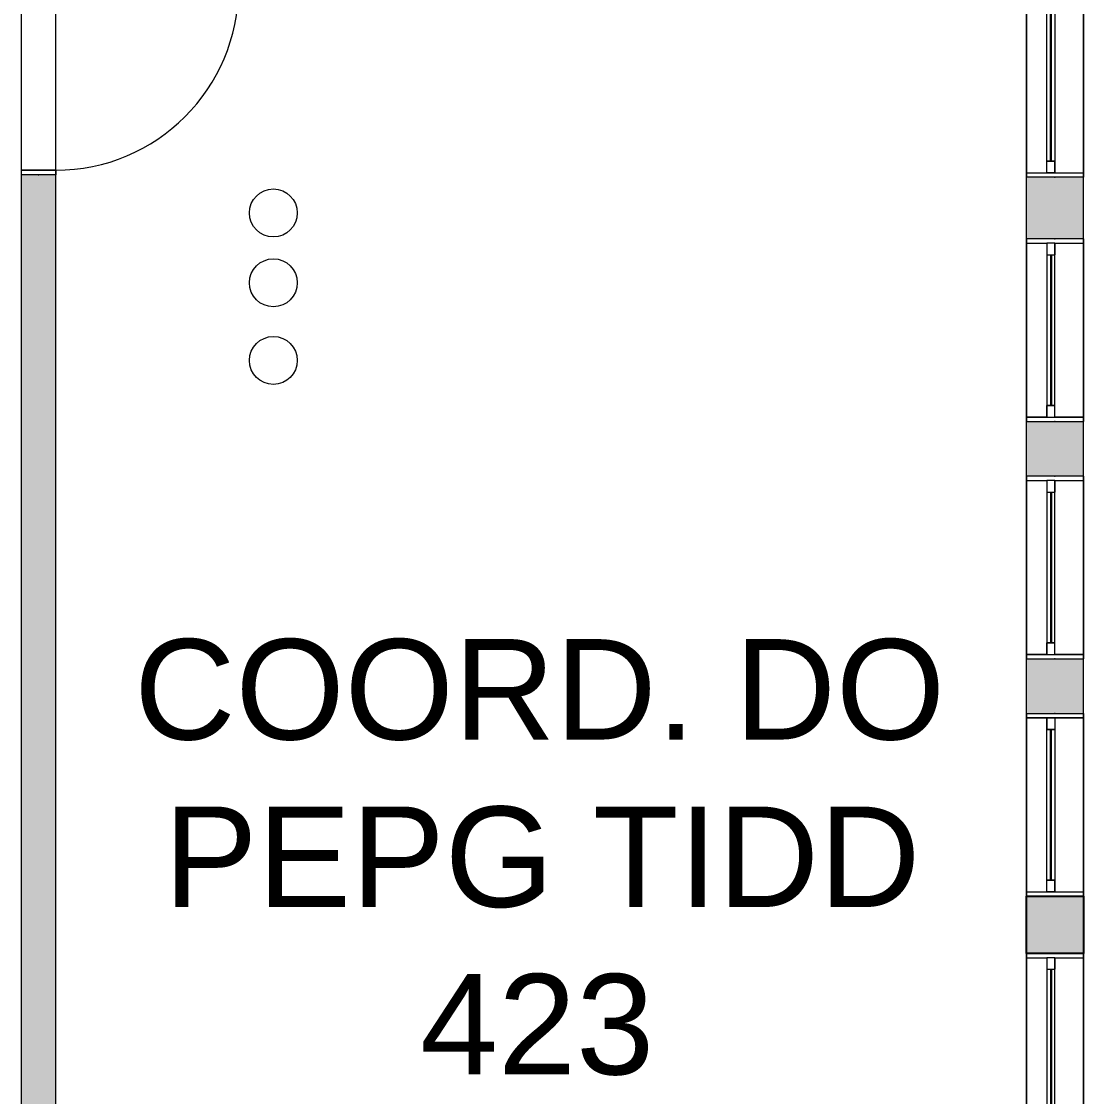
# Model space of a CAD drawing. Header units: metres. Extents: x 512 to 829, y -209 to 245.
# Drawn here: x 771.193 to 775.843, y -94.926 to -90.218 of the extents above; entities that cross this region are included whole.
import ezdxf

# ---------------------------------------------------------------- set-up
doc = ezdxf.new("R2010")
doc.units = ezdxf.units.M
doc.header["$LTSCALE"] = 0.508
doc.set_wipeout_variables(frame=1)
doc.header["$PDSIZE"] = -2
for name, color, linetype, lineweight in [('AMB-NOVOS', 10, 'Continuous', 15), ('COVID-ADESIVO MESA A', 20, 'Continuous', 5), ('None', 7, 'Continuous', 5), ('NãoImprimir', 7, 'Continuous', 5), ('Peitoris', 2, 'Continuous', 5), ('Telhado-Princ', 7, 'Continuous', 5)]:
    doc.layers.add(name, color=color, linetype=linetype, lineweight=lineweight)

# ---------------------------------------------------------------- blocks, each defined once
blk = doc.blocks.new('Grupo-2016')
at = {"color": 7, "linetype": 'Continuous', "lineweight": 5}
for points in [[(-0.4, 0.125), (-0.38095, 0.125), (-0.38095, -0.125), (-0.4, -0.125)], [(0.38095, 0.125), (0.4, 0.125), (0.4, -0.125), (0.38095, -0.125)]]:
    blk.add_wipeout(points, dxfattribs=at).dxf.layer = 'None'
at = {"layer": 'None', "color": 7, "linetype": 'Continuous', "lineweight": 5}
for points in [[(-0.4, 0.125), (-0.38095, 0.125), (-0.38095, -0.125), (-0.4, -0.125)], [(0.38095, 0.125), (0.4, 0.125), (0.4, -0.125), (0.38095, -0.125)]]:
    blk.add_lwpolyline(points, close=True, dxfattribs=at)
blk = doc.blocks.new('Grupo-2017')
at = {"layer": 'None', "color": 7}
blk.add_blockref('Grupo-2016', (0, 0), dxfattribs=at)
at = {"layer": 'None', "color": 7, "linetype": 'Continuous', "lineweight": 5}
for p, q in [((-0.4, 0.125), (-0.38095, 0.125)), ((-0.38095, 0.125), (-0.38095, -0.125)), ((0.4, 0.125), (0.38095, 0.125)), ((0.38095, 0.125), (0.38095, -0.125)), ((-0.4, -0.125), (-0.38095, -0.125)), ((0.4, -0.125), (0.38095, -0.125))]:
    blk.add_line(p, q, dxfattribs=at)
blk = doc.blocks.new('Grupo-2018')
at = {"layer": 'None', "color": 7, "linetype": 'Continuous', "lineweight": 5}
for p, q in [((-0.38095, 0.034925), (-0.38095, 0)), ((0.38095, 0.034925), (0.38095, 0))]:
    blk.add_line(p, q, dxfattribs=at)
blk = doc.blocks.new('Grupo-2019')
at = {"color": 7, "linetype": 'Continuous', "lineweight": 5}
for points in [[(-0.38095, 0.034925), (-0.33015, 0.034925), (-0.33015, 0), (-0.38095, 0)], [(0.33015, 0.034925), (0.38095, 0.034925), (0.38095, 0), (0.33015, 0)]]:
    blk.add_wipeout(points, dxfattribs=at).dxf.layer = 'None'
at = {"layer": 'None', "color": 7, "linetype": 'Continuous', "lineweight": 5}
for points in [[(-0.38095, 0.034925), (-0.33015, 0.034925), (-0.33015, 0), (-0.38095, 0)], [(0.33015, 0.034925), (0.38095, 0.034925), (0.38095, 0), (0.33015, 0)]]:
    blk.add_lwpolyline(points, close=True, dxfattribs=at)
blk = doc.blocks.new('Grupo-2020')
at = {"layer": 'None', "color": 7}
blk.add_blockref('Grupo-2018', (0, 0), dxfattribs=at)
at = {"color": 7, "linetype": 'Continuous', "lineweight": 5}
blk.add_wipeout([(-0.33015, 0.034925), (0.33015, 0.034925), (0.33015, 0), (-0.33015, 0)], dxfattribs=at).dxf.layer = 'None'
at = {"layer": 'None', "color": 7, "linetype": 'Continuous', "lineweight": 5}
blk.add_lwpolyline([(-0.33015, 0.034925), (0.33015, 0.034925), (0.33015, 0), (-0.33015, 0)], close=True, dxfattribs=at)
at = {"layer": 'None', "color": 7}
blk.add_blockref('Grupo-2019', (0, 0), dxfattribs=at)
at = {"layer": 'None', "color": 7, "linetype": 'Continuous', "lineweight": 5}
for p, q in [((-0.38095, 0.034925), (-0.33015, 0.034925)), ((-0.38095, 0), (-0.33015, 0)), ((-0.33015, 0.034925), (-0.33015, 0)), ((0.38095, 0.034925), (0.33015, 0.034925)), ((0.33015, 0.034925), (0.33015, 0)), ((0.38095, 0), (0.33015, 0))]:
    blk.add_line(p, q, dxfattribs=at)
blk = doc.blocks.new('Grupo-2021')
at = {"color": 7, "linetype": 'Continuous', "lineweight": 9}
blk.add_wipeout([(-0.3301, 0.0181), (0.3301, 0.0181), (0.3301, 0.0168), (-0.3301, 0.0168)], dxfattribs=at).dxf.layer = 'None'
blk = doc.blocks.new('Grupo-2022')
at = {"layer": 'None', "color": 7}
blk.add_blockref('Grupo-2021', (0, 0), dxfattribs=at)
at = {"layer": 'None', "color": 7, "linetype": 'Continuous', "lineweight": 25}
for p, q in [((-0.3301, 0.0181), (0.3301, 0.0181)), ((-0.3301, 0.0168), (0.3301, 0.0168))]:
    blk.add_line(p, q, dxfattribs=at)
blk = doc.blocks.new('Grupo-2023')
at = {"layer": 'None', "color": 7, "linetype": 'Continuous', "lineweight": 20}
for p, q in [((0.4, 0.125), (-0.4, 0.125)), ((0.4, -0.125), (-0.4, -0.125))]:
    blk.add_line(p, q, dxfattribs=at)
blk = doc.blocks.new('Window (2D)-181')
at = {"color": 7, "linetype": 'Continuous', "lineweight": 5}
blk.add_wipeout([(-0.4, 0.125), (0.4, 0.125), (0.4, -0.125), (-0.4, -0.125)], dxfattribs=at).dxf.layer = 'None'
at = {"layer": 'None', "color": 7}
blk.add_blockref('Grupo-2017', (0, 0), dxfattribs=at)
at = {"layer": 'None', "color": 7, "linetype": 'Continuous', "lineweight": 5}
for p, q in [((-0.4, 0.125), (0.4, 0.125)), ((-0.4, -0.125), (0.4, -0.125))]:
    blk.add_line(p, q, dxfattribs=at)
at = {"layer": 'NãoImprimir', "linetype": 'Continuous'}
for p in [(-0.4, 0), (0.4, 0)]:
    blk.add_point(p, dxfattribs=at)
at = {"layer": 'Peitoris'}
blk.add_blockref('Grupo-2020', (0, 0), dxfattribs=at)
blk.add_blockref('Grupo-2022', (0, 0), dxfattribs=at)
at = {"layer": 'Telhado-Princ'}
blk.add_blockref('Grupo-2023', (0, 0), dxfattribs=at)
blk = doc.blocks.new('Grupo-2024')
at = {"color": 7, "linetype": 'Continuous', "lineweight": 5}
for points in [[(-0.4, 0.125), (-0.38095, 0.125), (-0.38095, -0.125), (-0.4, -0.125)], [(0.38095, 0.125), (0.4, 0.125), (0.4, -0.125), (0.38095, -0.125)]]:
    blk.add_wipeout(points, dxfattribs=at).dxf.layer = 'None'
at = {"layer": 'None', "color": 7, "linetype": 'Continuous', "lineweight": 5}
for points in [[(-0.4, 0.125), (-0.38095, 0.125), (-0.38095, -0.125), (-0.4, -0.125)], [(0.38095, 0.125), (0.4, 0.125), (0.4, -0.125), (0.38095, -0.125)]]:
    blk.add_lwpolyline(points, close=True, dxfattribs=at)
blk = doc.blocks.new('Grupo-2025')
at = {"layer": 'None', "color": 7}
blk.add_blockref('Grupo-2024', (0, 0), dxfattribs=at)
at = {"layer": 'None', "color": 7, "linetype": 'Continuous', "lineweight": 5}
for p, q in [((-0.4, 0.125), (-0.38095, 0.125)), ((-0.38095, 0.125), (-0.38095, -0.125)), ((0.4, 0.125), (0.38095, 0.125)), ((0.38095, 0.125), (0.38095, -0.125)), ((-0.4, -0.125), (-0.38095, -0.125)), ((0.4, -0.125), (0.38095, -0.125))]:
    blk.add_line(p, q, dxfattribs=at)
blk = doc.blocks.new('Grupo-2026')
at = {"layer": 'None', "color": 7, "linetype": 'Continuous', "lineweight": 5}
for p, q in [((-0.38095, 0.034925), (-0.38095, 0)), ((0.38095, 0.034925), (0.38095, 0))]:
    blk.add_line(p, q, dxfattribs=at)
blk = doc.blocks.new('Grupo-2027')
at = {"color": 7, "linetype": 'Continuous', "lineweight": 5}
for points in [[(-0.38095, 0.034925), (-0.33015, 0.034925), (-0.33015, 0), (-0.38095, 0)], [(0.33015, 0.034925), (0.38095, 0.034925), (0.38095, 0), (0.33015, 0)]]:
    blk.add_wipeout(points, dxfattribs=at).dxf.layer = 'None'
at = {"layer": 'None', "color": 7, "linetype": 'Continuous', "lineweight": 5}
for points in [[(-0.38095, 0.034925), (-0.33015, 0.034925), (-0.33015, 0), (-0.38095, 0)], [(0.33015, 0.034925), (0.38095, 0.034925), (0.38095, 0), (0.33015, 0)]]:
    blk.add_lwpolyline(points, close=True, dxfattribs=at)
blk = doc.blocks.new('Grupo-2028')
at = {"layer": 'None', "color": 7}
blk.add_blockref('Grupo-2026', (0, 0), dxfattribs=at)
at = {"color": 7, "linetype": 'Continuous', "lineweight": 5}
blk.add_wipeout([(-0.33015, 0.034925), (0.33015, 0.034925), (0.33015, 0), (-0.33015, 0)], dxfattribs=at).dxf.layer = 'None'
at = {"layer": 'None', "color": 7, "linetype": 'Continuous', "lineweight": 5}
blk.add_lwpolyline([(-0.33015, 0.034925), (0.33015, 0.034925), (0.33015, 0), (-0.33015, 0)], close=True, dxfattribs=at)
at = {"layer": 'None', "color": 7}
blk.add_blockref('Grupo-2027', (0, 0), dxfattribs=at)
at = {"layer": 'None', "color": 7, "linetype": 'Continuous', "lineweight": 5}
for p, q in [((-0.38095, 0.034925), (-0.33015, 0.034925)), ((-0.38095, 0), (-0.33015, 0)), ((-0.33015, 0.034925), (-0.33015, 0)), ((0.38095, 0.034925), (0.33015, 0.034925)), ((0.33015, 0.034925), (0.33015, 0)), ((0.38095, 0), (0.33015, 0))]:
    blk.add_line(p, q, dxfattribs=at)
blk = doc.blocks.new('Grupo-2029')
at = {"color": 7, "linetype": 'Continuous', "lineweight": 9}
blk.add_wipeout([(-0.3301, 0.0181), (0.3301, 0.0181), (0.3301, 0.0168), (-0.3301, 0.0168)], dxfattribs=at).dxf.layer = 'None'
blk = doc.blocks.new('Grupo-2030')
at = {"layer": 'None', "color": 7}
blk.add_blockref('Grupo-2029', (0, 0), dxfattribs=at)
at = {"layer": 'None', "color": 7, "linetype": 'Continuous', "lineweight": 25}
for p, q in [((-0.3301, 0.0181), (0.3301, 0.0181)), ((-0.3301, 0.0168), (0.3301, 0.0168))]:
    blk.add_line(p, q, dxfattribs=at)
blk = doc.blocks.new('Grupo-2031')
at = {"layer": 'None', "color": 7, "linetype": 'Continuous', "lineweight": 20}
for p, q in [((0.4, 0.125), (-0.4, 0.125)), ((0.4, -0.125), (-0.4, -0.125))]:
    blk.add_line(p, q, dxfattribs=at)
blk = doc.blocks.new('Window (2D)-182')
at = {"color": 7, "linetype": 'Continuous', "lineweight": 5}
blk.add_wipeout([(-0.4, 0.125), (0.4, 0.125), (0.4, -0.125), (-0.4, -0.125)], dxfattribs=at).dxf.layer = 'None'
at = {"layer": 'None', "color": 7}
blk.add_blockref('Grupo-2025', (0, 0), dxfattribs=at)
at = {"layer": 'None', "color": 7, "linetype": 'Continuous', "lineweight": 5}
for p, q in [((-0.4, 0.125), (0.4, 0.125)), ((-0.4, -0.125), (0.4, -0.125))]:
    blk.add_line(p, q, dxfattribs=at)
at = {"layer": 'NãoImprimir', "linetype": 'Continuous'}
for p in [(-0.4, 0), (0.4, 0)]:
    blk.add_point(p, dxfattribs=at)
at = {"layer": 'Peitoris'}
blk.add_blockref('Grupo-2028', (0, 0), dxfattribs=at)
blk.add_blockref('Grupo-2030', (0, 0), dxfattribs=at)
at = {"layer": 'Telhado-Princ'}
blk.add_blockref('Grupo-2031', (0, 0), dxfattribs=at)
blk = doc.blocks.new('Grupo-2032')
at = {"color": 7, "linetype": 'Continuous', "lineweight": 5}
for points in [[(-0.4, 0.125), (-0.38095, 0.125), (-0.38095, -0.125), (-0.4, -0.125)], [(0.38095, 0.125), (0.4, 0.125), (0.4, -0.125), (0.38095, -0.125)]]:
    blk.add_wipeout(points, dxfattribs=at).dxf.layer = 'None'
at = {"layer": 'None', "color": 7, "linetype": 'Continuous', "lineweight": 5}
for points in [[(-0.4, 0.125), (-0.38095, 0.125), (-0.38095, -0.125), (-0.4, -0.125)], [(0.38095, 0.125), (0.4, 0.125), (0.4, -0.125), (0.38095, -0.125)]]:
    blk.add_lwpolyline(points, close=True, dxfattribs=at)
blk = doc.blocks.new('Grupo-2033')
at = {"layer": 'None', "color": 7}
blk.add_blockref('Grupo-2032', (0, 0), dxfattribs=at)
at = {"layer": 'None', "color": 7, "linetype": 'Continuous', "lineweight": 5}
for p, q in [((-0.4, 0.125), (-0.38095, 0.125)), ((-0.38095, 0.125), (-0.38095, -0.125)), ((0.4, 0.125), (0.38095, 0.125)), ((0.38095, 0.125), (0.38095, -0.125)), ((-0.4, -0.125), (-0.38095, -0.125)), ((0.4, -0.125), (0.38095, -0.125))]:
    blk.add_line(p, q, dxfattribs=at)
blk = doc.blocks.new('Grupo-2034')
at = {"layer": 'None', "color": 7, "linetype": 'Continuous', "lineweight": 5}
for p, q in [((-0.38095, 0.034925), (-0.38095, 0)), ((0.38095, 0.034925), (0.38095, 0))]:
    blk.add_line(p, q, dxfattribs=at)
blk = doc.blocks.new('Grupo-2035')
at = {"color": 7, "linetype": 'Continuous', "lineweight": 5}
for points in [[(-0.38095, 0.034925), (-0.33015, 0.034925), (-0.33015, 0), (-0.38095, 0)], [(0.33015, 0.034925), (0.38095, 0.034925), (0.38095, 0), (0.33015, 0)]]:
    blk.add_wipeout(points, dxfattribs=at).dxf.layer = 'None'
at = {"layer": 'None', "color": 7, "linetype": 'Continuous', "lineweight": 5}
for points in [[(-0.38095, 0.034925), (-0.33015, 0.034925), (-0.33015, 0), (-0.38095, 0)], [(0.33015, 0.034925), (0.38095, 0.034925), (0.38095, 0), (0.33015, 0)]]:
    blk.add_lwpolyline(points, close=True, dxfattribs=at)
blk = doc.blocks.new('Grupo-2036')
at = {"layer": 'None', "color": 7}
blk.add_blockref('Grupo-2034', (0, 0), dxfattribs=at)
at = {"color": 7, "linetype": 'Continuous', "lineweight": 5}
blk.add_wipeout([(-0.33015, 0.034925), (0.33015, 0.034925), (0.33015, 0), (-0.33015, 0)], dxfattribs=at).dxf.layer = 'None'
at = {"layer": 'None', "color": 7, "linetype": 'Continuous', "lineweight": 5}
blk.add_lwpolyline([(-0.33015, 0.034925), (0.33015, 0.034925), (0.33015, 0), (-0.33015, 0)], close=True, dxfattribs=at)
at = {"layer": 'None', "color": 7}
blk.add_blockref('Grupo-2035', (0, 0), dxfattribs=at)
at = {"layer": 'None', "color": 7, "linetype": 'Continuous', "lineweight": 5}
for p, q in [((-0.38095, 0.034925), (-0.33015, 0.034925)), ((-0.38095, 0), (-0.33015, 0)), ((-0.33015, 0.034925), (-0.33015, 0)), ((0.38095, 0.034925), (0.33015, 0.034925)), ((0.33015, 0.034925), (0.33015, 0)), ((0.38095, 0), (0.33015, 0))]:
    blk.add_line(p, q, dxfattribs=at)
blk = doc.blocks.new('Grupo-2037')
at = {"color": 7, "linetype": 'Continuous', "lineweight": 9}
blk.add_wipeout([(-0.3301, 0.0181), (0.3301, 0.0181), (0.3301, 0.0168), (-0.3301, 0.0168)], dxfattribs=at).dxf.layer = 'None'
blk = doc.blocks.new('Grupo-2038')
at = {"layer": 'None', "color": 7}
blk.add_blockref('Grupo-2037', (0, 0), dxfattribs=at)
at = {"layer": 'None', "color": 7, "linetype": 'Continuous', "lineweight": 25}
for p, q in [((-0.3301, 0.0181), (0.3301, 0.0181)), ((-0.3301, 0.0168), (0.3301, 0.0168))]:
    blk.add_line(p, q, dxfattribs=at)
blk = doc.blocks.new('Grupo-2039')
at = {"layer": 'None', "color": 7, "linetype": 'Continuous', "lineweight": 20}
for p, q in [((0.4, 0.125), (-0.4, 0.125)), ((0.4, -0.125), (-0.4, -0.125))]:
    blk.add_line(p, q, dxfattribs=at)
blk = doc.blocks.new('Window (2D)-183')
at = {"color": 7, "linetype": 'Continuous', "lineweight": 5}
blk.add_wipeout([(-0.4, 0.125), (0.4, 0.125), (0.4, -0.125), (-0.4, -0.125)], dxfattribs=at).dxf.layer = 'None'
at = {"layer": 'None', "color": 7}
blk.add_blockref('Grupo-2033', (0, 0), dxfattribs=at)
at = {"layer": 'None', "color": 7, "linetype": 'Continuous', "lineweight": 5}
for p, q in [((-0.4, 0.125), (0.4, 0.125)), ((-0.4, -0.125), (0.4, -0.125))]:
    blk.add_line(p, q, dxfattribs=at)
at = {"layer": 'NãoImprimir', "linetype": 'Continuous'}
for p in [(-0.4, 0), (0.4, 0)]:
    blk.add_point(p, dxfattribs=at)
at = {"layer": 'Peitoris'}
blk.add_blockref('Grupo-2036', (0, 0), dxfattribs=at)
blk.add_blockref('Grupo-2038', (0, 0), dxfattribs=at)
at = {"layer": 'Telhado-Princ'}
blk.add_blockref('Grupo-2039', (0, 0), dxfattribs=at)
blk = doc.blocks.new('Grupo-2040')
at = {"color": 7, "linetype": 'Continuous', "lineweight": 5}
for points in [[(-0.4, 0.125), (-0.38095, 0.125), (-0.38095, -0.125), (-0.4, -0.125)], [(0.38095, 0.125), (0.4, 0.125), (0.4, -0.125), (0.38095, -0.125)]]:
    blk.add_wipeout(points, dxfattribs=at).dxf.layer = 'None'
at = {"layer": 'None', "color": 7, "linetype": 'Continuous', "lineweight": 5}
for points in [[(-0.4, 0.125), (-0.38095, 0.125), (-0.38095, -0.125), (-0.4, -0.125)], [(0.38095, 0.125), (0.4, 0.125), (0.4, -0.125), (0.38095, -0.125)]]:
    blk.add_lwpolyline(points, close=True, dxfattribs=at)
blk = doc.blocks.new('Grupo-2041')
at = {"layer": 'None', "color": 7}
blk.add_blockref('Grupo-2040', (0, 0), dxfattribs=at)
at = {"layer": 'None', "color": 7, "linetype": 'Continuous', "lineweight": 5}
for p, q in [((-0.4, 0.125), (-0.38095, 0.125)), ((-0.38095, 0.125), (-0.38095, -0.125)), ((0.4, 0.125), (0.38095, 0.125)), ((0.38095, 0.125), (0.38095, -0.125)), ((-0.4, -0.125), (-0.38095, -0.125)), ((0.4, -0.125), (0.38095, -0.125))]:
    blk.add_line(p, q, dxfattribs=at)
blk = doc.blocks.new('Grupo-2042')
at = {"layer": 'None', "color": 7, "linetype": 'Continuous', "lineweight": 5}
for p, q in [((-0.38095, 0.034925), (-0.38095, 0)), ((0.38095, 0.034925), (0.38095, 0))]:
    blk.add_line(p, q, dxfattribs=at)
blk = doc.blocks.new('Grupo-2043')
at = {"color": 7, "linetype": 'Continuous', "lineweight": 5}
for points in [[(-0.38095, 0.034925), (-0.33015, 0.034925), (-0.33015, 0), (-0.38095, 0)], [(0.33015, 0.034925), (0.38095, 0.034925), (0.38095, 0), (0.33015, 0)]]:
    blk.add_wipeout(points, dxfattribs=at).dxf.layer = 'None'
at = {"layer": 'None', "color": 7, "linetype": 'Continuous', "lineweight": 5}
for points in [[(-0.38095, 0.034925), (-0.33015, 0.034925), (-0.33015, 0), (-0.38095, 0)], [(0.33015, 0.034925), (0.38095, 0.034925), (0.38095, 0), (0.33015, 0)]]:
    blk.add_lwpolyline(points, close=True, dxfattribs=at)
blk = doc.blocks.new('Grupo-2044')
at = {"layer": 'None', "color": 7}
blk.add_blockref('Grupo-2042', (0, 0), dxfattribs=at)
at = {"color": 7, "linetype": 'Continuous', "lineweight": 5}
blk.add_wipeout([(-0.33015, 0.034925), (0.33015, 0.034925), (0.33015, 0), (-0.33015, 0)], dxfattribs=at).dxf.layer = 'None'
at = {"layer": 'None', "color": 7, "linetype": 'Continuous', "lineweight": 5}
blk.add_lwpolyline([(-0.33015, 0.034925), (0.33015, 0.034925), (0.33015, 0), (-0.33015, 0)], close=True, dxfattribs=at)
at = {"layer": 'None', "color": 7}
blk.add_blockref('Grupo-2043', (0, 0), dxfattribs=at)
at = {"layer": 'None', "color": 7, "linetype": 'Continuous', "lineweight": 5}
for p, q in [((-0.38095, 0.034925), (-0.33015, 0.034925)), ((-0.38095, 0), (-0.33015, 0)), ((-0.33015, 0.034925), (-0.33015, 0)), ((0.38095, 0.034925), (0.33015, 0.034925)), ((0.33015, 0.034925), (0.33015, 0)), ((0.38095, 0), (0.33015, 0))]:
    blk.add_line(p, q, dxfattribs=at)
blk = doc.blocks.new('Grupo-2045')
at = {"color": 7, "linetype": 'Continuous', "lineweight": 9}
blk.add_wipeout([(-0.3301, 0.0181), (0.3301, 0.0181), (0.3301, 0.0168), (-0.3301, 0.0168)], dxfattribs=at).dxf.layer = 'None'
blk = doc.blocks.new('Grupo-2046')
at = {"layer": 'None', "color": 7}
blk.add_blockref('Grupo-2045', (0, 0), dxfattribs=at)
at = {"layer": 'None', "color": 7, "linetype": 'Continuous', "lineweight": 25}
for p, q in [((-0.3301, 0.0181), (0.3301, 0.0181)), ((-0.3301, 0.0168), (0.3301, 0.0168))]:
    blk.add_line(p, q, dxfattribs=at)
blk = doc.blocks.new('Grupo-2047')
at = {"layer": 'None', "color": 7, "linetype": 'Continuous', "lineweight": 20}
for p, q in [((0.4, 0.125), (-0.4, 0.125)), ((0.4, -0.125), (-0.4, -0.125))]:
    blk.add_line(p, q, dxfattribs=at)
blk = doc.blocks.new('Window (2D)-184')
at = {"color": 7, "linetype": 'Continuous', "lineweight": 5}
blk.add_wipeout([(-0.4, 0.125), (0.4, 0.125), (0.4, -0.125), (-0.4, -0.125)], dxfattribs=at).dxf.layer = 'None'
at = {"layer": 'None', "color": 7}
blk.add_blockref('Grupo-2041', (0, 0), dxfattribs=at)
at = {"layer": 'None', "color": 7, "linetype": 'Continuous', "lineweight": 5}
for p, q in [((-0.4, 0.125), (0.4, 0.125)), ((-0.4, -0.125), (0.4, -0.125))]:
    blk.add_line(p, q, dxfattribs=at)
at = {"layer": 'NãoImprimir', "linetype": 'Continuous'}
for p in [(-0.4, 0), (0.4, 0)]:
    blk.add_point(p, dxfattribs=at)
at = {"layer": 'Peitoris'}
blk.add_blockref('Grupo-2044', (0, 0), dxfattribs=at)
blk.add_blockref('Grupo-2046', (0, 0), dxfattribs=at)
at = {"layer": 'Telhado-Princ'}
blk.add_blockref('Grupo-2047', (0, 0), dxfattribs=at)
blk = doc.blocks.new('Grupo-2048')
at = {"color": 7, "linetype": 'Continuous', "lineweight": 5}
for points in [[(-0.4, 0.125), (-0.38095, 0.125), (-0.38095, -0.125), (-0.4, -0.125)], [(0.38095, 0.125), (0.4, 0.125), (0.4, -0.125), (0.38095, -0.125)]]:
    blk.add_wipeout(points, dxfattribs=at).dxf.layer = 'None'
at = {"layer": 'None', "color": 7, "linetype": 'Continuous', "lineweight": 5}
for points in [[(-0.4, 0.125), (-0.38095, 0.125), (-0.38095, -0.125), (-0.4, -0.125)], [(0.38095, 0.125), (0.4, 0.125), (0.4, -0.125), (0.38095, -0.125)]]:
    blk.add_lwpolyline(points, close=True, dxfattribs=at)
blk = doc.blocks.new('Grupo-2049')
at = {"layer": 'None', "color": 7}
blk.add_blockref('Grupo-2048', (0, 0), dxfattribs=at)
at = {"layer": 'None', "color": 7, "linetype": 'Continuous', "lineweight": 5}
for p, q in [((-0.4, 0.125), (-0.38095, 0.125)), ((-0.38095, 0.125), (-0.38095, -0.125)), ((0.4, 0.125), (0.38095, 0.125)), ((0.38095, 0.125), (0.38095, -0.125)), ((-0.4, -0.125), (-0.38095, -0.125)), ((0.4, -0.125), (0.38095, -0.125))]:
    blk.add_line(p, q, dxfattribs=at)
blk = doc.blocks.new('Grupo-2050')
at = {"layer": 'None', "color": 7, "linetype": 'Continuous', "lineweight": 5}
for p, q in [((-0.38095, 0.034925), (-0.38095, 0)), ((0.38095, 0.034925), (0.38095, 0))]:
    blk.add_line(p, q, dxfattribs=at)
blk = doc.blocks.new('Grupo-2051')
at = {"color": 7, "linetype": 'Continuous', "lineweight": 5}
for points in [[(-0.38095, 0.034925), (-0.33015, 0.034925), (-0.33015, 0), (-0.38095, 0)], [(0.33015, 0.034925), (0.38095, 0.034925), (0.38095, 0), (0.33015, 0)]]:
    blk.add_wipeout(points, dxfattribs=at).dxf.layer = 'None'
at = {"layer": 'None', "color": 7, "linetype": 'Continuous', "lineweight": 5}
for points in [[(-0.38095, 0.034925), (-0.33015, 0.034925), (-0.33015, 0), (-0.38095, 0)], [(0.33015, 0.034925), (0.38095, 0.034925), (0.38095, 0), (0.33015, 0)]]:
    blk.add_lwpolyline(points, close=True, dxfattribs=at)
blk = doc.blocks.new('Grupo-2052')
at = {"layer": 'None', "color": 7}
blk.add_blockref('Grupo-2050', (0, 0), dxfattribs=at)
at = {"color": 7, "linetype": 'Continuous', "lineweight": 5}
blk.add_wipeout([(-0.33015, 0.034925), (0.33015, 0.034925), (0.33015, 0), (-0.33015, 0)], dxfattribs=at).dxf.layer = 'None'
at = {"layer": 'None', "color": 7, "linetype": 'Continuous', "lineweight": 5}
blk.add_lwpolyline([(-0.33015, 0.034925), (0.33015, 0.034925), (0.33015, 0), (-0.33015, 0)], close=True, dxfattribs=at)
at = {"layer": 'None', "color": 7}
blk.add_blockref('Grupo-2051', (0, 0), dxfattribs=at)
at = {"layer": 'None', "color": 7, "linetype": 'Continuous', "lineweight": 5}
for p, q in [((-0.38095, 0.034925), (-0.33015, 0.034925)), ((-0.38095, 0), (-0.33015, 0)), ((-0.33015, 0.034925), (-0.33015, 0)), ((0.38095, 0.034925), (0.33015, 0.034925)), ((0.33015, 0.034925), (0.33015, 0)), ((0.38095, 0), (0.33015, 0))]:
    blk.add_line(p, q, dxfattribs=at)
blk = doc.blocks.new('Grupo-2053')
at = {"color": 7, "linetype": 'Continuous', "lineweight": 9}
blk.add_wipeout([(-0.3301, 0.0181), (0.3301, 0.0181), (0.3301, 0.0168), (-0.3301, 0.0168)], dxfattribs=at).dxf.layer = 'None'
blk = doc.blocks.new('Grupo-2054')
at = {"layer": 'None', "color": 7}
blk.add_blockref('Grupo-2053', (0, 0), dxfattribs=at)
at = {"layer": 'None', "color": 7, "linetype": 'Continuous', "lineweight": 25}
for p, q in [((-0.3301, 0.0181), (0.3301, 0.0181)), ((-0.3301, 0.0168), (0.3301, 0.0168))]:
    blk.add_line(p, q, dxfattribs=at)
blk = doc.blocks.new('Grupo-2055')
at = {"layer": 'None', "color": 7, "linetype": 'Continuous', "lineweight": 20}
for p, q in [((0.4, 0.125), (-0.4, 0.125)), ((0.4, -0.125), (-0.4, -0.125))]:
    blk.add_line(p, q, dxfattribs=at)
blk = doc.blocks.new('Window (2D)-185')
at = {"color": 7, "linetype": 'Continuous', "lineweight": 5}
blk.add_wipeout([(-0.4, 0.125), (0.4, 0.125), (0.4, -0.125), (-0.4, -0.125)], dxfattribs=at).dxf.layer = 'None'
at = {"layer": 'None', "color": 7}
blk.add_blockref('Grupo-2049', (0, 0), dxfattribs=at)
at = {"layer": 'None', "color": 7, "linetype": 'Continuous', "lineweight": 5}
for p, q in [((-0.4, 0.125), (0.4, 0.125)), ((-0.4, -0.125), (0.4, -0.125))]:
    blk.add_line(p, q, dxfattribs=at)
at = {"layer": 'NãoImprimir', "linetype": 'Continuous'}
for p in [(-0.4, 0), (0.4, 0)]:
    blk.add_point(p, dxfattribs=at)
at = {"layer": 'Peitoris'}
blk.add_blockref('Grupo-2052', (0, 0), dxfattribs=at)
blk.add_blockref('Grupo-2054', (0, 0), dxfattribs=at)
at = {"layer": 'Telhado-Princ'}
blk.add_blockref('Grupo-2055', (0, 0), dxfattribs=at)
blk = doc.blocks.new('Grupo-2220')
at = {"layer": 'None', "color": 7, "linetype": 'Continuous', "lineweight": 5}
for p, q in [((-0.42, 0.075), (-0.42, -0.075)), ((0.42, 0.075), (0.42, -0.075))]:
    blk.add_line(p, q, dxfattribs=at)
blk = doc.blocks.new('Grupo-2221')
at = {"color": 7, "linetype": 'Continuous', "lineweight": 5}
for points in [[(-0.42, 0.075), (-0.4, 0.075), (-0.4, -0.075), (-0.42, -0.075)], [(0.4, 0.075), (0.42, 0.075), (0.42, -0.075), (0.4, -0.075)]]:
    blk.add_wipeout(points, dxfattribs=at).dxf.layer = 'None'
at = {"layer": 'None', "color": 7, "linetype": 'Continuous', "lineweight": 5}
for points in [[(-0.42, 0.075), (-0.4, 0.075), (-0.4, -0.075), (-0.42, -0.075)], [(0.4, 0.075), (0.42, 0.075), (0.42, -0.075), (0.4, -0.075)]]:
    blk.add_lwpolyline(points, close=True, dxfattribs=at)
blk = doc.blocks.new('Grupo-2222')
at = {"layer": 'None', "color": 7}
blk.add_blockref('Grupo-2220', (0, 0), dxfattribs=at)
blk.add_blockref('Grupo-2221', (0, 0), dxfattribs=at)
at = {"layer": 'None', "color": 7, "linetype": 'Continuous', "lineweight": 5}
for p, q in [((-0.42, 0.075), (-0.4, 0.075)), ((-0.4, 0.075), (-0.4, -0.075)), ((0.42, 0.075), (0.4, 0.075)), ((0.4, 0.075), (0.4, -0.075)), ((-0.42, -0.075), (-0.4, -0.075)), ((0.42, -0.075), (0.4, -0.075))]:
    blk.add_line(p, q, dxfattribs=at)
blk = doc.blocks.new('Grupo-2223')
at = {"layer": 'None', "color": 7, "linetype": 'Continuous', "lineweight": 5}
blk.add_arc((-0.4, 0.075), 0.8, 0, 90, dxfattribs=at)
blk = doc.blocks.new('Grupo-2224')
at = {"color": 7, "linetype": 'Continuous', "lineweight": 5}
blk.add_wipeout([(-0.4, 0.075), (-0.4, 0.875), (-0.365, 0.875), (-0.365, 0.075)], dxfattribs=at).dxf.layer = 'None'
at = {"layer": 'None', "color": 7, "linetype": 'Continuous', "lineweight": 5}
blk.add_lwpolyline([(-0.4, 0.075), (-0.4, 0.875), (-0.365, 0.875), (-0.365, 0.075)], close=True, dxfattribs=at)
blk = doc.blocks.new('Grupo-2225')
at = {"layer": 'None', "color": 7}
blk.add_blockref('Grupo-2224', (0, 0), dxfattribs=at)
at = {"layer": 'None', "color": 7, "linetype": 'Continuous', "lineweight": 5}
for p, q in [((-0.4, 0.075), (-0.4, 0.875)), ((-0.4, 0.875), (-0.365, 0.875)), ((-0.365, 0.075), (-0.365, 0.875)), ((-0.4, 0.075), (-0.365, 0.075))]:
    blk.add_line(p, q, dxfattribs=at)
blk = doc.blocks.new('Grupo-2226')
at = {"layer": 'Peitoris', "color": 7}
blk.add_blockref('Grupo-2225', (0, 0), dxfattribs=at)
blk = doc.blocks.new('Grupo-2227')
at = {"layer": 'None', "color": 7, "linetype": 'Continuous', "lineweight": 5}
for p, q in [((0.42, 0.075), (-0.42, 0.075)), ((0.42, -0.075), (-0.42, -0.075))]:
    blk.add_line(p, q, dxfattribs=at)
blk = doc.blocks.new('Door (2D)-70')
at = {"layer": 'None', "color": 7}
blk.add_blockref('Grupo-2222', (0, 0), dxfattribs=at)
at = {"layer": 'NãoImprimir', "color": 7, "linetype": 'Continuous', "lineweight": 5}
for p in [(-0.42, 0), (0.42, 0)]:
    blk.add_point(p, dxfattribs=at)
at = {"layer": 'Peitoris', "color": 7}
blk.add_blockref('Grupo-2223', (0, 0), dxfattribs=at)
at = {"layer": 'None', "color": 7}
blk.add_blockref('Grupo-2226', (0, 0), dxfattribs=at)
at = {"layer": 'Telhado-Princ', "color": 7}
blk.add_blockref('Grupo-2227', (0, 0), dxfattribs=at)
blk = doc.blocks.new('Grupo-2260')
at = {"layer": 'None', "linetype": 'Continuous', "lineweight": 0}
blk.add_hatch(color=255, dxfattribs=at).paths.add_polyline_path([(58.8163, 4.7225), (58.8163, 4.9725), (59.0663, 4.9725), (59.0663, 4.7225)])
at = {"layer": 'None', "color": 7, "linetype": 'Continuous', "lineweight": 25}
blk.add_lwpolyline([(58.8163, 4.7225), (58.8163, 4.9725), (59.0663, 4.9725), (59.0663, 4.7225)], close=True, dxfattribs=at)

msp = doc.modelspace()

# ---------------------------------------------------------------- linework, layer by layer
at = {"layer": 'COVID-ADESIVO MESA A'}
for centre in [(772.2958, -91.0563), (772.2958, -91.3623), (772.2958, -91.7023)]:
    msp.add_circle(centre, 0.105, dxfattribs=at)
at = {"layer": 'None', "color": 7, "linetype": 'Continuous', "lineweight": 18}
for p, q in [((771.1931, -98.4492), (771.1931, -90.8892)), ((771.3431, -98.2992), (771.3431, -90.8892)), ((775.5931, -91.1692), (775.5931, -90.8992)), ((775.8431, -91.1692), (775.8431, -90.8992)), ((775.5931, -92.2092), (775.5931, -91.9692)), ((775.8431, -92.2092), (775.8431, -91.9692)), ((775.5931, -93.2492), (775.5931, -93.0092)), ((775.8431, -93.2492), (775.8431, -93.0092)), ((775.5931, -94.2992), (775.5931, -94.0492)), ((775.8431, -94.2992), (775.8431, -94.0492))]:
    msp.add_line(p, q, dxfattribs=at)
at = {"layer": 'None', "color": 250, "linetype": 'Continuous'}
for points in [[(771.3431, -98.2992), (771.1931, -98.4492), (771.3431, -90.8892), (771.1931, -90.8892)], [(775.8431, -91.1692), (775.5931, -91.1692), (775.8431, -90.8992), (775.5931, -90.8992)], [(775.8431, -92.2092), (775.5931, -92.2092), (775.8431, -91.9692), (775.5931, -91.9692)], [(775.8431, -93.2492), (775.5931, -93.2492), (775.8431, -93.0092), (775.5931, -93.0092)], [(775.8431, -94.2992), (775.5931, -94.2992), (775.8431, -94.0492), (775.5931, -94.0492)]]:
    msp.add_solid(points, dxfattribs=at)

# ---------------------------------------------------------------- texts
at = {"layer": 'AMB-NOVOS', "linetype": 'Continuous', "lineweight": 0, "insert": (771.3748, -92.9227), "char_height": 0.44, "attachment_point": 1}
msp.add_mtext_dynamic_manual_height_columns('\\pi0.31144;{\\fArial|b0|i0|c0|p34;COORD. DO \\P\\pi0.4417;PEPG TIDD\\P\\pi1.56316;423}', width=4.116161, gutter_width=1, heights=[0], dxfattribs=at)

# ---------------------------------------------------------------- next in the draw order: block references
at = {"layer": 'None', "color": 7}
for name, p, rotation in [('Door (2D)-70', (771.2681, -90.4692), 270), ('Window (2D)-181', (775.7181, -90.4992), 90), ('Window (2D)-184', (775.7181, -93.6492), 90)]:
    msp.add_blockref(name, p, dxfattribs=dict(at, rotation=rotation))
at = {"layer": 'None', "color": 7, "xscale": -1, "rotation": 90}
for name, p in [('Window (2D)-182', (775.7181, -91.5692)), ('Window (2D)-183', (775.7181, -92.6092)), ('Window (2D)-185', (775.7181, -94.6992))]:
    msp.add_blockref(name, p, dxfattribs=at)

# ---------------------------------------------------------------- next in the draw order: block references
at = {"layer": 'None', "color": 7}
msp.add_blockref('Grupo-2260', (716.7769, -99.0216), dxfattribs=at)

doc.saveas('drawing.dxf')
